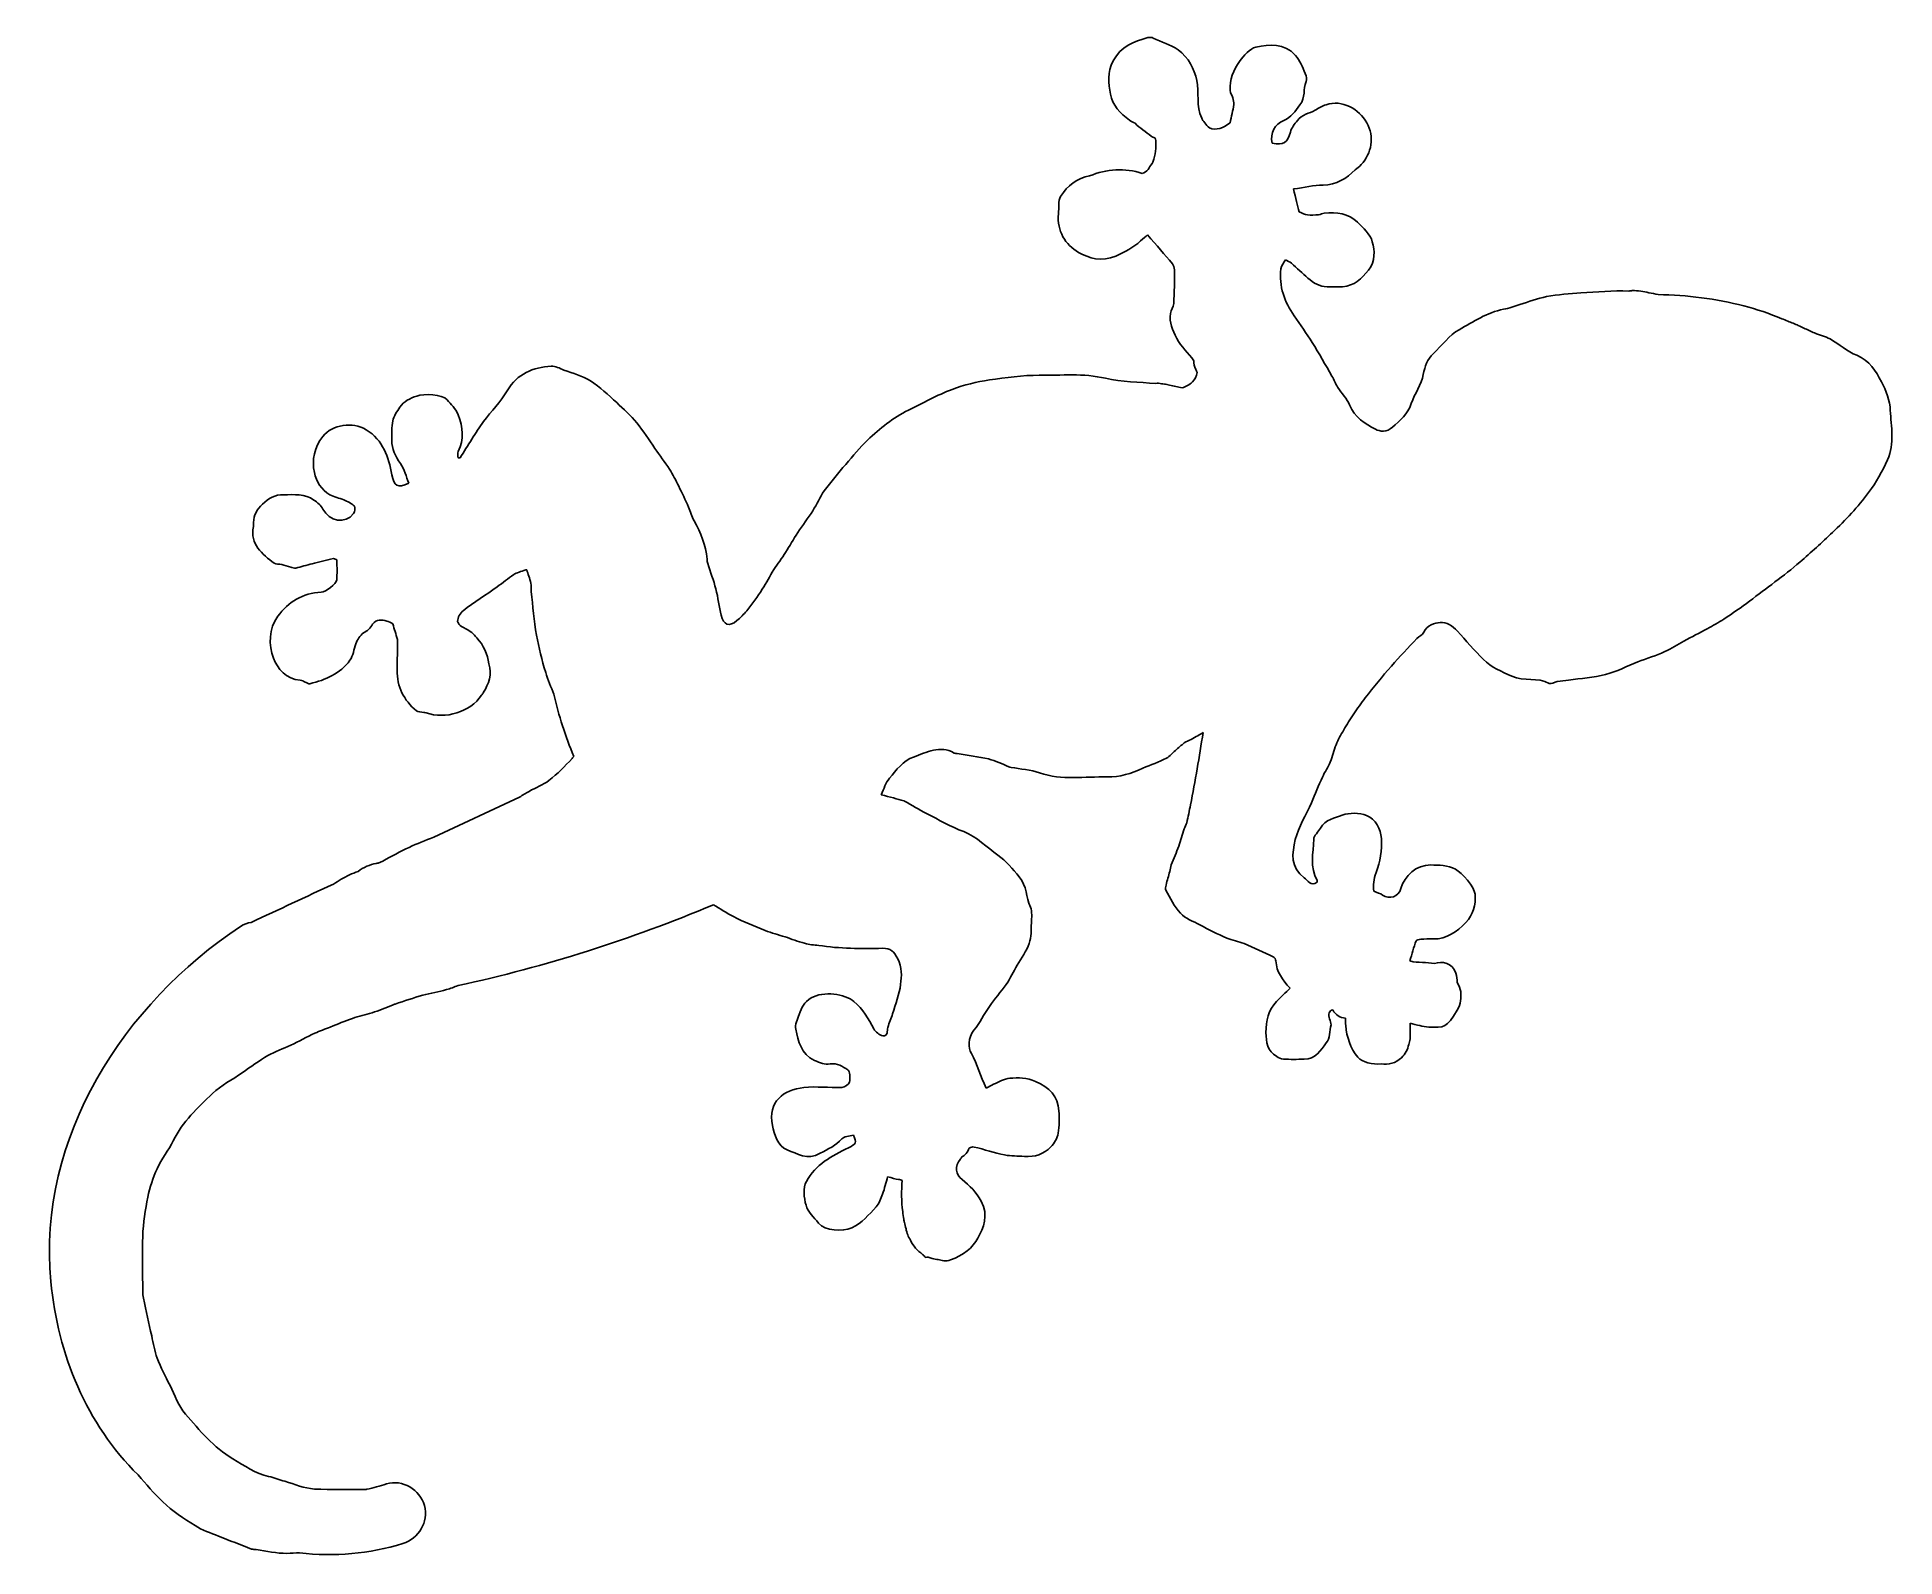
# Model space of a CAD drawing. Extents: x -3 to 442, y 38 to 402.
import ezdxf

# ---------------------------------------------------------------- set-up
doc = ezdxf.new("R2010")
doc.units = 0
doc.layers.get('0').update_dxf_attribs({"linetype": 'CONTINUOUS'})

msp = doc.modelspace()

# ---------------------------------------------------------------- linework, layer by layer
at = {"color": 7}
for points in [[(98.2952, 301.424), (97.796, 301.476)], [(112.5128, 220.228), (91.9824, 210.6384)], [(79.7752, 204.936), (78.6984, 204.4336)], [(21.2208, 57.9576), (21.2208, 57.9576)]]:
    msp.add_lwpolyline(points, close=True, dxfattribs=at)
for points in [[(262.9424, 402.0576), (259.5448, 401.1504), (256.4992, 399.9816), (254.6224, 396.4824)], [(264.2088, 401.956), (263.8656, 402.1456), (263.3336, 402.1624), (262.9424, 402.0576)], [(270.1296, 399.1232), (268.2656, 400.5136), (266.1208, 400.9056), (264.2088, 401.956)], [(298.2168, 397.7984), (295.596, 400.8528), (292.0344, 400.3928), (288.78, 399.744)], [(254.6224, 396.4824), (253.164, 393.764), (253.4608, 391.048), (253.9568, 388.5184)], [(274.624, 391.8216), (274.0072, 394.6056), (272.7208, 397.1944), (270.1296, 399.1232)], [(284.8632, 396.3656), (283.3752, 394.3576), (282.48, 391.9848), (282.6272, 389.3896)], [(288.78, 399.744), (287.292, 399.4472), (285.8848, 397.7464), (284.8632, 396.3656)], [(299.5944, 395.7128), (299.2904, 396.4696), (298.7552, 397.168), (298.2168, 397.7984)], [(275.796, 382.764), (274.3824, 385.7176), (275.2768, 388.8872), (274.624, 391.8216)], [(299.3072, 385.9568), (300.7112, 387.7128), (300.0192, 389.7272), (300.8088, 391.5288)], [(300.8088, 391.5288), (301.2584, 392.5568), (300.1464, 394.3328), (299.5944, 395.7128)], [(253.9568, 388.5184), (254.4496, 386.0112), (256.3336, 383.8248), (258.52, 382.284)], [(282.6272, 389.3896), (282.66, 388.796), (283.0616, 388.2312), (283.2312, 387.6376)], [(283.2312, 387.6376), (283.3752, 387.1216), (283.5776, 386.56), (283.4952, 386.0576)], [(315.324, 381.648), (313.4704, 384.9384), (309.3968, 387.2976), (305.5808, 385.9728)], [(277.6624, 380.4136), (276.8304, 381.1912), (276.0928, 382.14), (275.796, 382.764)], [(283.4952, 386.0576), (283.26, 384.5888), (282.8848, 383.1424), (282.624, 381.6768)], [(295.4264, 382.2128), (297.2864, 382.928), (298.1384, 384.4952), (299.3072, 385.9568)], [(302.976, 384.6608), (301.5952, 383.9), (299.784, 383.652), (298.7032, 382.2288)], [(305.5808, 385.9728), (304.6248, 385.64), (303.7496, 385.1992), (302.976, 384.6608)], [(258.52, 382.284), (258.9312, 381.9936), (259.3816, 381.7552), (259.8416, 381.536)], [(259.8416, 381.536), (261.0656, 380.436), (262.4, 379.4344), (263.7192, 378.4712)], [(263.7192, 378.4712), (263.9904, 378.272), (264.2872, 378.1384), (264.5976, 378.0504)], [(264.5976, 378.0504), (264.692, 377.832), (264.7608, 377.6096), (264.7864, 377.3952)], [(282.624, 381.6768), (280.992, 380.4528), (279.2416, 379.7088), (277.6624, 380.4136)], [(292.6352, 376.804), (292.1656, 379.2064), (293.2464, 381.3776), (295.4264, 382.2128)], [(297.016, 379.432), (296.2656, 376.8112), (295.528, 376.2792), (292.6352, 376.804)], [(298.7032, 382.2288), (298.0472, 381.3608), (297.3032, 380.4464), (297.016, 379.432)], [(313.9632, 371.6472), (316.4856, 374.3728), (317.1976, 378.3224), (315.324, 381.648)], [(264.7864, 377.3952), (264.9928, 375.704), (264.7704, 374.0488), (264.0816, 372.2736)], [(261.5784, 369.532), (257.4848, 370.8864), (252.9512, 370.6064), (248.972, 368.9248)], [(262.992, 370.472), (262.5936, 370.0608), (262.1336, 369.764), (261.5784, 369.532)], [(263.9152, 371.8888), (263.5464, 371.452), (263.236, 370.9752), (262.992, 370.472)], [(264.0816, 372.2736), (264.0296, 372.1368), (263.9736, 372.0128), (263.9152, 371.8888)], [(304.84, 366.7448), (308.104, 366.7912), (310.4704, 368.3512), (312.5168, 370.4328)], [(312.5168, 370.4328), (313.0328, 370.7688), (313.5192, 371.1704), (313.9632, 371.6472)], [(248.972, 368.9248), (245.9728, 368.448), (243.6904, 366.656), (242.0392, 364.0152)], [(297.7408, 365.8248), (300.4008, 366.1872), (302.6168, 366.712), (304.84, 366.7448)], [(299.1344, 360.328), (298.7296, 361.924), (298.2984, 363.6248), (297.7408, 365.8248)], [(242.0392, 364.0152), (241.3736, 362.9512), (241.6672, 361.2872), (241.5272, 359.8968)], [(301.0992, 359.6264), (300.4656, 359.7016), (299.8688, 360.0536), (299.1344, 360.328)], [(313.0616, 357.8832), (310.8784, 359.9392), (308.0712, 360.3832), (305.1488, 360.0576)], [(241.5272, 359.8968), (241.1064, 355.7512), (243.1656, 352.4256), (246.3416, 350.62)], [(303.7848, 359.6488), (302.8944, 359.5736), (301.9832, 359.5216), (301.0992, 359.6264)], [(305.1488, 360.0576), (304.6856, 360.0056), (304.248, 359.688), (303.7848, 359.6488)], [(316.636, 353.1928), (316.1552, 354.9592), (314.4944, 356.536), (313.0616, 357.8832)], [(255.2328, 349.752), (257.4584, 350.7344), (259.4008, 351.792), (261.1528, 353.3712)], [(261.1528, 353.3712), (261.78, 353.936), (262.4384, 354.468), (262.84, 354.804)], [(262.84, 354.804), (265.0336, 352.2816), (266.9464, 350.1264), (268.7968, 347.9208)], [(315.748, 346.3808), (317.4192, 348.4984), (317.22, 351.0416), (316.636, 353.1928)], [(246.3416, 350.62), (248.7576, 349.2456), (251.8088, 348.24), (255.2328, 349.752)], [(268.7968, 347.9208), (269.1008, 347.5584), (269.2832, 346.9776), (269.2832, 346.4976)], [(294.764, 346.7), (294.852, 347.4576), (295.456, 348.156), (295.8248, 348.8808)], [(295.8248, 348.8808), (296.3112, 348.5976), (296.856, 348.3784), (297.2768, 348.016)], [(297.2768, 348.016), (298.6184, 346.8576), (299.9144, 345.6496), (301.2272, 344.4584)], [(269.2832, 346.4976), (269.2792, 343.792), (269.264, 341.0824), (269.116, 338.3808)], [(297.9632, 335.4168), (295.5576, 338.808), (294.2784, 342.5232), (294.764, 346.7)], [(301.2272, 344.4584), (302.536, 343.2744), (303.9952, 342.432), (305.8192, 342.4152)], [(305.8192, 342.4152), (307.0496, 342.4048), (308.2864, 342.3176), (309.5072, 342.412)], [(309.5072, 342.412), (312.272, 342.624), (314.1128, 344.3112), (315.748, 346.3808)], [(269.116, 338.3808), (269.0736, 337.5776), (268.464, 336.8208), (268.3264, 336.008)], [(351.9368, 338.14), (350.644, 337.748), (349.3712, 337.2488), (348.0496, 337.004)], [(358.324, 340.0424), (356.1504, 339.648), (354.0648, 338.7896), (351.9368, 338.14)], [(366.5728, 340.9536), (363.8896, 340.7976), (361.0432, 340.536), (358.324, 340.0424)], [(378.0288, 341.3776), (374.1936, 341.4984), (370.3688, 341.1752), (366.5728, 340.9536)], [(378.868, 341.492), (378.5904, 341.4528), (378.3096, 341.4168), (378.0288, 341.3776)], [(382.808, 340.96), (381.5416, 341.3104), (380.2288, 341.4888), (378.868, 341.492)], [(385.0336, 340.54), (384.2928, 340.7064), (383.5488, 340.8496), (382.808, 340.96)], [(405.5776, 337.8208), (398.8864, 339.532), (391.9632, 340.452), (385.0336, 340.54)], [(268.3264, 336.008), (267.9512, 333.808), (268.8488, 332.0352), (269.8416, 330.0448)], [(302.236, 329.092), (300.8904, 331.2488), (299.4352, 333.3416), (297.9632, 335.4168)], [(348.0496, 337.004), (344.0936, 336.2728), (340.7872, 334.0368), (337.4224, 332.1336)], [(414.6512, 334.7592), (411.6976, 335.98), (408.6712, 337.0312), (405.5776, 337.8208)], [(416.088, 334.1656), (415.608, 334.3648), (415.128, 334.5608), (414.6512, 334.7592)], [(418.6016, 333.1272), (417.7728, 333.4896), (416.9368, 333.8552), (416.088, 334.1656)], [(269.8416, 330.0448), (270.8504, 328.0176), (272.704, 326.5456), (273.9088, 324.6752)], [(306.9816, 321.0232), (305.4256, 323.7256), (303.888, 326.444), (302.236, 329.092)], [(337.4224, 332.1336), (335.0488, 330.7888), (333.3032, 328.348), (331.2528, 326.4216)], [(419.9264, 332.5168), (419.4856, 332.7264), (419.0448, 332.932), (418.6016, 333.1272)], [(421.1672, 331.9296), (420.7552, 332.132), (420.3416, 332.328), (419.9264, 332.5168)], [(422.4792, 331.3392), (422.0384, 331.5248), (421.6008, 331.7272), (421.1672, 331.9296)], [(426.2064, 329.9032), (425.0576, 330.5496), (423.7064, 330.8232), (422.4792, 331.3392)], [(432.5976, 326.0024), (430.3184, 326.9328), (428.3808, 328.676), (426.2064, 329.9032)], [(273.9088, 324.6752), (273.8536, 324.0192), (273.9872, 323.3144), (274.3856, 322.592)], [(331.2528, 326.4216), (329.7912, 325.0472), (329.2328, 323.4224), (328.844, 321.408)], [(438.5088, 319.6672), (437.16, 322.2328), (435.6528, 324.752), (432.5976, 326.0024)], [(120.128, 323.4072), (115.7512, 323.0512), (111.9808, 321.6808), (109.5592, 317.4896)], [(123.144, 322.48), (122.1552, 322.856), (121.104, 323.4856), (120.128, 323.4072)], [(129.5024, 319.8888), (127.6, 321.0928), (125.2888, 321.6648), (123.144, 322.48)], [(236.9176, 321.2064), (232.9352, 321.2288), (228.9248, 320.6936), (224.9712, 320.0872)], [(252.7808, 320.5008), (247.4608, 321.7312), (242.196, 321.1768), (236.9176, 321.2064)], [(264.7984, 319.2704), (260.7576, 319.5352), (256.6744, 319.6032), (252.7808, 320.5008)], [(274.7184, 321.8648), (274.5488, 321), (274.1696, 320.1968), (273.5688, 319.6096)], [(274.3856, 322.592), (274.516, 322.3576), (274.6272, 322.112), (274.7184, 321.8648)], [(308.4048, 318.2808), (307.856, 319.1456), (307.4936, 320.1312), (306.9816, 321.0232)], [(328.844, 321.408), (328.3776, 318.9864), (326.7648, 316.8088), (325.9648, 314.4232)], [(87.9032, 316.248), (86.2616, 315.684), (84.8256, 314.9984), (83.8752, 313.5624)], [(95.172, 315.3608), (94.0328, 316.6992), (89.6528, 316.8488), (87.9032, 316.248)], [(109.5592, 317.4896), (108.028, 314.84), (105.7728, 312.6128), (103.9128, 310.1456)], [(135.7728, 314.6728), (133.7584, 316.5), (131.784, 318.4456), (129.5024, 319.8888)], [(216.0768, 317.8512), (212.4736, 316.4576), (209.0624, 314.5608), (205.5832, 312.8576)], [(224.9712, 320.0872), (221.9552, 319.6232), (218.9096, 318.944), (216.0768, 317.8512)], [(266.1792, 319.1696), (265.7024, 319.3064), (265.236, 319.3328), (264.7984, 319.2704)], [(266.868, 319.1112), (266.64, 319.1304), (266.408, 319.1504), (266.1792, 319.1696)], [(268.0952, 318.8688), (267.6872, 318.9568), (267.2784, 319.0752), (266.868, 319.1112)], [(271.1048, 318.2256), (270.0992, 318.4352), (269.0968, 318.6568), (268.0952, 318.8688)], [(273.5688, 319.6096), (272.8608, 318.9176), (272.0088, 318.4544), (271.1048, 318.2256)], [(311.1888, 314.1096), (310.572, 315.624), (309.3024, 316.864), (308.4048, 318.2808)], [(440.624, 312.8256), (440.5264, 315.1424), (439.6088, 317.5752), (438.5088, 319.6672)], [(83.8752, 313.5624), (83.196, 312.5344), (82.436, 311.4448), (82.1848, 310.2816)], [(97.8448, 311.7576), (97.2448, 313.3496), (96.1248, 314.2408), (95.172, 315.3608)], [(97.8224, 302.9608), (99.3008, 305.9112), (98.9936, 308.7056), (97.8448, 311.7576)], [(140.5904, 309.8352), (139.1448, 311.5816), (137.46, 313.1448), (135.7728, 314.6728)], [(205.5832, 312.8576), (201.9176, 311.0624), (198.784, 308.5032), (195.856, 305.7256)], [(317.4264, 308.2872), (314.9, 309.6184), (312.3968, 311.1456), (311.1888, 314.1096)], [(325.9648, 314.4232), (325.1256, 311.92), (323.2816, 310.4352), (321.4608, 308.7632)], [(439.9552, 300.9872), (441.7072, 304.9232), (440.7904, 308.9024), (440.624, 312.8256)], [(75.796, 308.1864), (72.5712, 310.1376), (67.7408, 309.4824), (65.4392, 306.568)], [(81.972, 297.3928), (81.1424, 301.6096), (79.9416, 305.676), (75.796, 308.1864)], [(82.1848, 310.2816), (81.8648, 308.8064), (82.0184, 307.2272), (81.9688, 305.6928)], [(103.9128, 310.1456), (102.904, 308.8072), (102.0232, 307.3712), (101.1184, 305.9576)], [(144.9448, 303.7024), (143.5056, 305.7544), (142.1864, 307.9096), (140.5904, 309.8352)], [(321.4608, 308.7632), (320.0864, 307.504), (318.4352, 307.7584), (317.4264, 308.2872)], [(65.4392, 306.568), (63.376, 303.956), (62.792, 300.9992), (63.416, 297.9448)], [(81.9688, 305.6928), (81.9008, 303.5552), (82.8112, 301.8512), (84.0088, 300.1144)], [(97.796, 301.476), (97.796, 301.9752), (97.6232, 302.5592), (97.8224, 302.9608)], [(101.1184, 305.9576), (100.1584, 304.46), (99.2352, 302.936), (98.2952, 301.424)], [(148.3976, 298.7312), (147.3112, 300.4312), (146.1032, 302.0496), (144.9448, 303.7024)], [(195.856, 305.7256), (193.96, 303.9304), (192.3016, 301.8744), (190.6048, 299.8792)], [(63.416, 297.9448), (63.8528, 295.8032), (65.1064, 293.7992), (67.1208, 292.6248)], [(84.0088, 300.1144), (84.968, 298.724), (85.3696, 296.952), (86.016, 295.352)], [(150.6144, 294.6968), (149.9288, 296.0672), (149.224, 297.4384), (148.3976, 298.7312)], [(190.6048, 299.8792), (188.836, 297.8032), (187.0536, 295.7248), (185.4512, 293.5216)], [(435.4376, 293.1464), (437.2432, 295.6208), (438.7048, 298.1864), (439.9552, 300.9872)], [(86.016, 295.352), (83.2904, 294.0792), (82.4944, 294.7384), (81.972, 297.3928)], [(152.9744, 289.6408), (152.2176, 291.3416), (151.4432, 293.032), (150.6144, 294.6968)], [(185.4512, 293.5216), (184.3872, 292.0592), (183.6952, 290.336), (182.7224, 288.8048)], [(50.9776, 290.3696), (49.744, 289.132), (48.8528, 287.7816), (48.856, 285.9664)], [(56.076, 292.6248), (54.0072, 292.6536), (52.4008, 291.7992), (50.9776, 290.3696)], [(63.3256, 291.3512), (61.1424, 292.9672), (58.5696, 292.5888), (56.076, 292.6248)], [(65.4632, 289.1944), (65.0352, 290.0592), (64.1376, 290.7512), (63.3256, 291.3512)], [(72.82, 288.0912), (70.8096, 285.5088), (66.9512, 286.1848), (65.4632, 289.1944)], [(67.1208, 292.6248), (68.1328, 292.0336), (69.3792, 291.864), (70.4664, 291.3872)], [(70.4664, 291.3872), (71.3672, 290.9928), (72.3072, 290.5384), (72.9928, 289.8704)], [(72.9928, 289.8704), (73.2704, 289.5992), (73.1432, 288.5088), (72.82, 288.0912)], [(154.3032, 286.3872), (153.7416, 287.408), (153.4512, 288.5704), (152.9744, 289.6408)], [(426.772, 283.596), (429.8984, 286.576), (432.876, 289.6376), (435.4376, 293.1464)], [(48.8136, 285.0464), (47.988, 280.6984), (50.912, 278.4328), (53.7976, 276.2)], [(48.856, 285.9664), (48.856, 285.6592), (48.8696, 285.3432), (48.8136, 285.0464)], [(157.4072, 277.2152), (157.1336, 280.5312), (155.8832, 283.508), (154.3032, 286.3872)], [(182.7224, 288.8048), (181.58, 287.0128), (180.2744, 285.3248), (179.1088, 283.5464)], [(179.1088, 283.5464), (178.0936, 281.9992), (177.2088, 280.3672), (176.2072, 278.8104)], [(418.9904, 276.5032), (421.66, 278.8008), (424.2256, 281.1704), (426.772, 283.596)], [(53.7976, 276.2), (54.212, 275.8776), (54.9984, 276.0768), (55.5928, 275.936)], [(55.5928, 275.936), (56.324, 275.7632), (57.0256, 275.4696), (57.7504, 275.2632)], [(58.9512, 275.068), (60.2696, 275.3576), (61.5624, 275.756), (62.8712, 276.0888)], [(62.8712, 276.0888), (64.5032, 276.5064), (66.1384, 276.9056), (68.0056, 277.3688)], [(68.0056, 277.3688), (68.276, 277.2576), (68.5472, 277.144), (68.8152, 277.0328)], [(68.8152, 277.0328), (68.8248, 275.1328), (68.8776, 273.6832), (68.7856, 272.2536)], [(157.5768, 276.1248), (157.4656, 276.4712), (157.44, 276.8496), (157.4072, 277.2152)], [(159.5096, 270.064), (158.9808, 272.1136), (158.2168, 274.1048), (157.5768, 276.1248)], [(176.2072, 278.8104), (175.3032, 277.4096), (174.2688, 276.0944), (173.3808, 274.6848)], [(406.9296, 267.152), (410.964, 270.2464), (415.116, 273.168), (418.9904, 276.5032)], [(57.7504, 275.2632), (58.1424, 275.152), (58.5832, 274.9856), (58.9512, 275.068)], [(68.7856, 272.2536), (68.7272, 271.32), (66.1544, 269.3384), (65.0776, 269.3)], [(107.1864, 270.5936), (108.5184, 271.5336), (109.7552, 272.62), (111.1256, 273.4984)], [(111.1256, 273.4984), (111.8792, 273.9816), (112.8064, 274.2032), (114.0368, 274.6704)], [(114.0368, 274.6704), (114.1024, 274.664), (114.1704, 274.6536), (114.236, 274.648)], [(114.236, 274.648), (114.5528, 273.668), (114.9576, 272.5784), (115.228, 271.456)], [(115.228, 271.456), (115.3848, 270.8128), (115.2544, 270.1048), (115.3288, 269.432)], [(173.3808, 274.6848), (172.4144, 273.1504), (171.6216, 271.5056), (170.6264, 269.9912)], [(65.0776, 269.3), (60.6256, 269.1408), (57.1688, 266.8976), (54.6848, 263.5296)], [(99.0232, 264.8584), (101.6632, 266.8728), (104.4672, 268.6768), (107.1864, 270.5936)], [(115.3288, 269.432), (115.7208, 265.9528), (115.9952, 262.4536), (116.592, 259.0104)], [(160.776, 263.7544), (160.3224, 265.8496), (160.0448, 267.9912), (159.5096, 270.064)], [(170.6264, 269.9912), (169.4672, 268.2288), (168.2104, 266.5216), (166.9088, 264.86)], [(400.7712, 262.8504), (402.86, 264.2312), (404.9456, 265.628), (406.9296, 267.152)], [(54.6848, 263.5296), (52.5112, 260.5792), (52.4264, 256.652), (53.64, 253.4768)], [(77.324, 261.6728), (78.4104, 262.8608), (79.524, 262.744), (80.7512, 262.3752)], [(80.7512, 262.3752), (81.2208, 262.2344), (81.668, 262.0064), (82.1904, 261.728)], [(97.7008, 262.312), (97.688, 263.1704), (98.3112, 264.3128), (99.0232, 264.8584)], [(164.5392, 262.4744), (162.7272, 260.9368), (161.2784, 261.4328), (160.776, 263.7544)], [(166.9088, 264.86), (166.22, 263.9856), (165.3944, 263.1992), (164.5392, 262.4744)], [(396.8016, 260.5456), (398.1432, 261.28), (399.4944, 262.008), (400.7712, 262.8504)], [(73.3192, 256.9168), (73.6984, 258.0072), (74.3832, 258.8336), (75.1536, 259.5904)], [(75.1536, 259.5904), (76.1328, 259.9488), (76.9256, 260.7128), (77.324, 261.6728)], [(82.1904, 261.728), (82.5624, 260.4688), (82.9352, 259.2112), (83.304, 257.952)], [(83.304, 257.952), (83.2848, 255.5304), (83.2712, 253.104), (83.2288, 250.6824)], [(99.5352, 260.5792), (98.7744, 260.912), (97.7104, 261.712), (97.7008, 262.312)], [(102.2768, 258.3296), (101.5976, 259.2824), (100.72, 260.056), (99.5352, 260.5792)], [(105.1432, 252.1216), (104.876, 254.4296), (103.9448, 256.6448), (102.2768, 258.3296)], [(116.592, 259.0104), (117.1176, 255.992), (117.868, 252.9888), (118.792, 250.064)], [(321.1912, 251.5824), (323.1664, 253.8616), (325.2616, 256.0416), (327.3312, 258.2376)], [(327.3312, 258.2376), (327.8272, 258.7632), (328.6488, 259.0832), (328.9368, 259.6808)], [(328.9368, 259.6808), (329.7592, 261.4104), (331.5056, 261.9304), (332.916, 262.044)], [(332.916, 262.044), (334.3328, 262.1584), (335.8832, 261.2864), (336.9992, 259.9944)], [(336.9992, 259.9944), (339.016, 257.664), (341.0888, 255.3696), (343.2696, 253.1888)], [(391.2368, 257.592), (393.0816, 258.5944), (394.9576, 259.5408), (396.8016, 260.5456)], [(53.64, 253.4768), (54.58, 251.028), (56.6624, 248.4504), (60.0504, 248.2216)], [(71.9288, 252.9936), (72.7056, 254.0744), (72.8624, 255.6016), (73.3192, 256.9168)], [(380.1856, 252.5984), (382.3336, 253.4376), (384.5456, 254.1288), (386.6512, 255.0592)], [(386.6512, 255.0592), (388.2408, 255.7608), (389.7, 256.76), (391.2368, 257.592)], [(62.3424, 247.3824), (66.0928, 248.2904), (69.5984, 249.756), (71.9288, 252.9936)], [(83.2288, 250.6824), (83.1568, 246.6552), (84.8016, 243.4272), (87.8536, 240.9)], [(103.9192, 245.3296), (105.0848, 247.2912), (106.0864, 249.6776), (105.1432, 252.1216)], [(118.792, 250.064), (119.3464, 248.3008), (120.0256, 246.568), (120.7568, 244.8608)], [(314.9344, 243.9672), (316.9808, 246.536), (319.0368, 249.1016), (321.1912, 251.5824)], [(343.2696, 253.1888), (345.1664, 251.2928), (347.572, 250.2808), (350.0328, 249.1608)], [(350.0328, 249.1608), (352.996, 247.8104), (356.2176, 249.0664), (358.9992, 247.4576)], [(363.5976, 248.2376), (366.5648, 248.6552), (369.5968, 248.8416), (372.4824, 249.5888)], [(372.4824, 249.5888), (375.132, 250.2736), (377.6128, 251.596), (380.1856, 252.5984)], [(60.0504, 248.2216), (60.4384, 248.196), (60.8112, 247.9352), (61.1928, 247.788)], [(61.1928, 247.788), (61.5776, 247.6408), (62.0088, 247.3016), (62.3424, 247.3824)], [(90.1616, 240.42), (94.8288, 238.7912), (100.636, 240.5768), (103.456, 244.6344)], [(103.456, 244.6344), (103.6192, 244.856), (103.776, 245.0872), (103.9192, 245.3296)], [(120.7568, 244.8608), (121.88, 239.7688), (123.476, 234.772), (125.5128, 229.9936)], [(358.9992, 247.4576), (359.4136, 247.2192), (360.2552, 247.7872), (360.9176, 247.9016)], [(360.9176, 247.9016), (361.8024, 248.0544), (362.7064, 248.1104), (363.5976, 248.2376)], [(87.8536, 240.9), (88.2616, 240.564), (89.0088, 240.636), (89.6, 240.5248)], [(89.6, 240.5248), (89.7856, 240.4888), (89.9752, 240.4528), (90.1616, 240.42)], [(309.7968, 236.3232), (310.5568, 237.632), (311.3664, 238.9112), (312.212, 240.168)], [(312.212, 240.168), (313.0808, 241.4608), (313.9648, 242.7504), (314.9344, 243.9672)], [(276.1272, 235.668), (275.2432, 229.8872), (274.2344, 224.1232), (273.1112, 218.3824)], [(274.8776, 234.9368), (275.2952, 235.1752), (275.7136, 235.42), (276.1272, 235.668)], [(307.9488, 232.7624), (308.4552, 233.9928), (309.1272, 235.1648), (309.7968, 236.3232)], [(206.8328, 229.8352), (209.9856, 230.916), (213.1128, 232.7888), (216.5888, 230.7824)], [(267.3896, 229.5576), (268.2024, 229.9624), (268.7728, 230.824), (269.5016, 231.4248)], [(269.5016, 231.4248), (270.2136, 232.0152), (270.912, 232.6288), (271.6168, 233.2328)], [(271.6168, 233.2328), (272.7104, 233.7616), (273.7976, 234.3264), (274.8776, 234.9368)], [(306.5616, 228.6264), (307.12, 229.9648), (307.3944, 231.42), (307.9488, 232.7624)], [(125.0952, 229.4968), (123.4144, 227.5976), (121.5664, 225.796), (119.5728, 224.2328)], [(125.5128, 229.9936), (125.376, 229.82), (125.2352, 229.6536), (125.0952, 229.4968)], [(201.0496, 224.7304), (202.7304, 226.676), (204.2512, 228.9504), (206.8328, 229.8352)], [(216.5888, 230.7824), (216.7912, 230.6648), (217.0656, 230.6776), (217.3064, 230.6352)], [(217.3064, 230.6352), (219.8096, 230.2232), (222.34, 229.9432), (224.8008, 229.3584)], [(224.8008, 229.3584), (226.4728, 228.964), (228.0392, 228.1416), (229.6544, 227.5144)], [(229.6544, 227.5144), (229.824, 227.4488), (230.0008, 227.3968), (230.1768, 227.3608)], [(230.1768, 227.3608), (232.464, 226.9336), (234.8472, 226.7896), (237.0176, 226.036)], [(253.1712, 225.06), (256.1672, 224.9776), (258.9816, 225.9184), (261.7064, 227.136)], [(261.7064, 227.136), (263.5872, 227.9752), (265.5488, 228.6408), (267.3896, 229.5576)], [(304.7016, 225.0432), (305.2528, 226.2672), (306.0464, 227.3872), (306.5616, 228.6264)], [(119.5728, 224.2328), (118.1624, 223.1256), (116.3736, 222.516), (114.7912, 221.6152)], [(199.104, 220.7936), (199.776, 222.2072), (200.1544, 223.692), (201.0496, 224.7304)], [(237.0176, 226.036), (242.3448, 224.1792), (247.7824, 225.2072), (253.1712, 225.06)], [(302.0904, 218.8936), (302.9944, 220.9264), (303.784, 223.012), (304.7016, 225.0432)], [(114.7912, 221.6152), (114.0208, 221.1744), (113.2664, 220.7008), (112.5128, 220.228)], [(204.5024, 219.3544), (202.884, 219.7888), (201.2648, 220.2192), (199.104, 220.7936)], [(204.6688, 219.2792), (204.6168, 219.308), (204.5608, 219.3408), (204.5024, 219.3544)], [(209.9368, 216.312), (208.1448, 217.232), (206.4216, 218.2832), (204.6688, 219.2792)], [(273.1112, 218.3824), (272.8304, 216.9496), (272.54, 215.5168), (272.2464, 214.0872)], [(298.2064, 210.0472), (298.96, 213.1288), (300.7816, 215.9424), (302.0904, 218.8936)], [(218.8512, 211.964), (215.7832, 213.1616), (212.8784, 214.7968), (209.9368, 216.312)], [(272.2464, 214.0872), (272.0368, 213.604), (271.8256, 213.1176), (271.6264, 212.6312)], [(309.4576, 215.9184), (307.64, 215.272), (305.384, 214.868), (304.248, 212.828)], [(315.2416, 215.8272), (313.5184, 216.4864), (311.188, 216.536), (309.4576, 215.9184)], [(318.7984, 210.3504), (318.6648, 212.5144), (317.4344, 214.9888), (315.2416, 215.8272)], [(91.9824, 210.6384), (89.9984, 209.868), (88.0168, 209.0944), (86.0816, 208.2104)], [(227.0344, 206.3144), (224.3288, 208.2104), (222.0704, 210.7112), (218.8512, 211.964)], [(271.6264, 212.6312), (271.0808, 211.3), (270.7904, 209.864), (270.3048, 208.5024)], [(300.364, 200.9016), (296.9656, 203.232), (297.4328, 206.8816), (298.2064, 210.0472)], [(302.6064, 210.1384), (302.5344, 206.8424), (301.5848, 203.4216), (303.4648, 200.2816)], [(304.248, 212.828), (303.732, 211.8976), (302.6264, 211.0456), (302.6064, 210.1384)], [(317.5648, 202.1904), (318.5408, 204.7128), (318.9656, 207.644), (318.7984, 210.3504)], [(86.0816, 208.2104), (83.9304, 207.2272), (81.8808, 206.024), (79.7752, 204.936)], [(232.1104, 201.1544), (230.5176, 203.008), (228.996, 204.94), (227.0344, 206.3144)], [(270.3048, 208.5024), (269.7592, 206.9816), (269.1, 205.4992), (268.5288, 203.9856)], [(71.8112, 201.5976), (70.4792, 200.9712), (69.2328, 200.172), (67.96, 199.4168)], [(73.864, 202.456), (73.1688, 202.192), (72.48, 201.9144), (71.8112, 201.5976)], [(78.1824, 204.3488), (76.6872, 204.1144), (75.2088, 203.4088), (73.864, 202.456)], [(78.6984, 204.4336), (78.5256, 204.408), (78.3552, 204.3752), (78.1824, 204.3488)], [(234.7936, 193.9208), (233.74, 196.2616), (234.0104, 198.944), (232.1104, 201.1544)], [(268.1464, 202.4352), (267.8632, 201.352), (267.5424, 200.2784), (267.2848, 199.1872)], [(268.5288, 203.9856), (268.3432, 203.4896), (268.2808, 202.9504), (268.1464, 202.4352)], [(303.4416, 199.8768), (301.9568, 198.7248), (301.196, 200.3304), (300.364, 200.9016)], [(303.4648, 200.2816), (303.516, 200.1968), (303.4544, 200.0432), (303.4416, 199.8768)], [(316.9808, 197.7088), (316.8832, 199.1312), (316.916, 200.512), (317.5648, 202.1904)], [(330.628, 203.9816), (327.1256, 204.0656), (324.3288, 201.3504), (323.48, 198.3216)], [(336.572, 202.96), (334.604, 203.9848), (332.6584, 203.9328), (330.628, 203.9816)], [(341.2296, 196.9768), (341.096, 198.6968), (338.1096, 202.16), (336.572, 202.96)], [(67.96, 199.4168), (61.4096, 196.3592), (54.8616, 193.3), (48.3104, 190.2416)], [(267.2848, 199.1872), (267.1872, 198.7792), (267.0304, 198.2368), (267.2064, 197.9312)], [(267.2064, 197.9312), (268.2968, 196.0536), (269.2296, 193.9976), (270.6952, 192.4568)], [(319.0928, 196.7976), (318.5576, 197.2056), (317.8232, 197.3552), (316.9808, 197.7088)], [(323.48, 198.3216), (322.9376, 196.3896), (320.6568, 195.6088), (319.0928, 196.7976)], [(339.0128, 190.22), (340.8248, 192.1424), (341.4288, 194.3696), (341.2296, 196.9768)], [(97.8088, 175.1296), (118.764, 179.6336), (139.1904, 186.1848), (158.9696, 194.4816)], [(158.9696, 194.4816), (160.4936, 193.4536), (162.0864, 192.5528), (163.7088, 191.6448)], [(163.7088, 191.6448), (166.1568, 190.2704), (168.7448, 189.4024), (171.2912, 188.332)], [(235.032, 190.0888), (235.0816, 191.3744), (235.2864, 192.828), (234.7936, 193.9208)], [(270.6952, 192.4568), (271.9032, 191.1872), (273.7472, 190.4888), (275.3592, 189.64)], [(45.7512, 189.2728), (17.7872, 170.7288), (-2.936, 138.8032), (0.3408, 104.2376)], [(48.3104, 190.2416), (47.416, 190.1112), (46.5416, 189.7976), (45.7512, 189.2728)], [(171.2912, 188.332), (172.8576, 187.6728), (174.4736, 187.2448), (176.0792, 186.8072)], [(176.0792, 186.8072), (177.6104, 186.2104), (179.1704, 185.6848), (180.7496, 185.2472)], [(234.5064, 185.2288), (235.0424, 186.724), (234.9672, 188.4568), (235.032, 190.0888)], [(275.3592, 189.64), (277.468, 188.5296), (279.6, 187.4496), (281.7832, 186.5)], [(331.2024, 186.2736), (334.4856, 186.2512), (336.8784, 187.952), (339.0128, 190.22)], [(180.7496, 185.2472), (181.8688, 184.9376), (182.9992, 184.7744), (184.1216, 184.7384)], [(184.1216, 184.7384), (189.1744, 183.8992), (194.2888, 183.9776), (199.4168, 184.0432)], [(199.4168, 184.0432), (201.3128, 184.0688), (202.1552, 183.3184), (203.0432, 181.5528)], [(231.6408, 179.984), (232.624, 181.72), (233.844, 183.3744), (234.5064, 185.2288)], [(281.7832, 186.5), (283.1112, 185.9216), (284.5968, 185.7136), (285.9344, 185.1584)], [(285.9344, 185.1584), (288.304, 184.1752), (290.628, 183.0784), (292.9424, 181.9696)], [(325.6304, 181), (326.1264, 182.6776), (326.5504, 184.2704), (327.1024, 185.8208)], [(327.1024, 185.8208), (327.1872, 186.0592), (327.8472, 186.176), (328.252, 186.2056)], [(328.252, 186.2056), (329.2312, 186.2736), (330.22, 186.2808), (331.2024, 186.2736)], [(203.0432, 181.5528), (204.1008, 179.444), (203.996, 177.4072), (203.7352, 175.4008)], [(229.0168, 175.4136), (230.0088, 176.8568), (230.776, 178.4528), (231.6408, 179.984)], [(292.9424, 181.9696), (293.2392, 181.8288), (293.5296, 181.3496), (293.5528, 181.0096)], [(293.5528, 181.0096), (293.7264, 178.3896), (295.1032, 176.4144), (296.9576, 174.5304)], [(331.5128, 180.3896), (329.6224, 180.8264), (327.6544, 180.4544), (325.6304, 181)], [(336.5912, 178.1176), (335.7848, 180.5328), (333.3536, 181.0912), (331.5128, 180.3896)], [(336.9704, 175.8552), (336.96, 176.6096), (336.84, 177.3704), (336.5912, 178.1176)], [(89.3616, 172.8016), (91.2416, 173.3272), (93.1968, 173.5912), (95.0672, 174.1464)], [(95.0672, 174.1464), (95.9976, 174.4208), (96.9048, 174.7696), (97.8088, 175.1296)], [(192.5664, 171.2976), (190.448, 173.0632), (185.2712, 173.9024), (182.3272, 172.1432)], [(203.7352, 175.4008), (203.4248, 173.0208), (202.524, 170.7136), (201.8288, 168.3896)], [(224.9728, 170.1296), (226.2424, 171.9472), (227.76, 173.5896), (229.0168, 175.4136)], [(296.9576, 174.5304), (295.8744, 173.4568), (294.7672, 172.4256), (293.7328, 171.3216)], [(336.9472, 169.24), (337.8616, 170.7968), (337.9168, 172.1968), (337.7896, 173.672)], [(337.7896, 173.672), (337.7344, 174.328), (337.424, 175.0888), (336.9704, 175.8552)], [(77.2256, 168.5912), (78.8744, 169.136), (80.48, 169.8248), (82.1024, 170.4512)], [(82.1024, 170.4512), (82.3208, 170.536), (82.536, 170.628), (82.7584, 170.6992)], [(82.7584, 170.6992), (84.9584, 171.408), (87.1392, 172.1784), (89.3616, 172.8016)], [(182.3272, 172.1432), (180.66, 171.1448), (179.9704, 169.8456), (179.4776, 168.22)], [(197.3416, 164.7304), (196.0168, 167.1328), (194.6752, 169.5384), (192.5664, 171.2976)], [(221.2872, 164.408), (222.7176, 166.148), (223.6736, 168.2696), (224.9728, 170.1296)], [(293.7328, 171.3216), (291.7776, 169.2336), (291.1384, 166.716), (291.1832, 163.8832)], [(306.2848, 168.5696), (306.3832, 168.7792), (306.4976, 168.9544), (306.6216, 169.1056)], [(306.6216, 169.1056), (306.8136, 169.1672), (307.0032, 169.236), (307.1896, 169.308)], [(307.1896, 169.308), (307.7736, 168.0608), (308.9224, 167.4304), (310.2248, 167.3136)], [(330.148, 165.1728), (333.8464, 165.0168), (334.4336, 164.9568), (336.9472, 169.24)], [(63.5136, 163.7144), (64.7184, 164.2792), (65.9944, 164.6936), (67.2344, 165.1864)], [(67.2344, 165.1864), (68.9936, 165.8848), (70.7232, 166.6584), (72.512, 167.2688)], [(72.512, 167.2688), (74.0528, 167.7976), (75.6784, 168.0824), (77.2256, 168.5912)], [(179.4776, 168.22), (179.1216, 167.0416), (178.3584, 165.72), (178.6192, 164.672)], [(178.6192, 164.672), (179.3312, 161.7872), (179.8136, 158.7216), (183.1624, 157.2008)], [(199.4432, 163.1176), (198.6696, 163.2224), (197.7432, 164.0016), (197.3416, 164.7304)], [(200.68, 165.112), (200.4416, 164.2928), (200.8008, 162.9344), (199.4432, 163.1176)], [(201.8288, 168.3896), (201.4992, 167.2792), (201.0064, 166.2216), (200.68, 165.112)], [(305.6296, 161.3728), (306.468, 162.4864), (306.4784, 164.2488), (306.7552, 165.7432)], [(306.4192, 167.1272), (306.328, 167.6072), (306.1088, 168.1912), (306.2848, 168.5696)], [(306.7552, 165.7432), (306.8336, 166.1672), (306.5064, 166.6576), (306.4192, 167.1272)], [(310.2248, 167.3136), (310.2352, 166.7232), (310.2024, 166.1224), (310.2608, 165.5344)], [(310.2608, 165.5344), (310.5384, 162.7472), (311.3416, 160.1424), (313.2016, 157.972)], [(325.664, 162.3368), (325.7192, 163.616), (325.6832, 164.9016), (325.6832, 166.1032)], [(325.6832, 166.1032), (327.2792, 165.7568), (328.7048, 165.2352), (330.148, 165.1728)], [(52.2952, 158.3512), (54.0184, 159.3472), (55.9448, 159.9936), (57.7496, 160.852)], [(57.7496, 160.852), (59.688, 161.7752), (61.572, 162.8064), (63.5136, 163.7144)], [(220.6864, 158.8368), (219.884, 160.1912), (219.7696, 162.5672), (221.2872, 164.408)], [(291.1832, 163.8832), (291.2224, 161.5424), (291.5232, 159.4376), (293.7456, 158.1416)], [(300.3128, 157.4688), (303.0056, 157.4824), (304.3144, 159.6296), (305.6296, 161.3728)], [(323.6304, 157.8448), (324.5504, 158.7552), (325.1088, 159.8584), (325.36, 161.024)], [(325.36, 161.024), (325.5456, 161.4256), (325.644, 161.896), (325.664, 162.3368)], [(46.1688, 154.2552), (48.2024, 155.636), (50.1736, 157.1248), (52.2952, 158.3512)], [(183.1624, 157.2008), (184.4256, 156.6256), (185.62, 156.0968), (186.8544, 156.3456)], [(186.8544, 156.3456), (188.6008, 156.6952), (189.8672, 155.6992), (191.0744, 154.9744)], [(224.2384, 150.5856), (222.7888, 153.432), (222.2016, 156.2744), (220.6864, 158.8368)], [(293.7456, 158.1416), (294.2384, 157.8544), (294.796, 157.5376), (295.3416, 157.512)], [(295.3416, 157.512), (296.9928, 157.4272), (298.6544, 157.4624), (300.3128, 157.4688)], [(313.2016, 157.972), (314.3152, 156.676), (316.6456, 156.2128), (318.7376, 156.372)], [(318.7376, 156.372), (320.484, 156.108), (322.2792, 156.5064), (323.6304, 157.8448)], [(39.0504, 149.3008), (41.1296, 151.2656), (43.7768, 152.6264), (46.1688, 154.2552)], [(191.4952, 152.004), (191.384, 151.4552), (190.304, 150.7512), (189.6376, 150.728)], [(191.0744, 154.9744), (191.6424, 154.6352), (191.6944, 152.9672), (191.4952, 152.004)], [(225.9976, 151.4768), (225.3776, 151.2152), (224.796, 150.8728), (224.2384, 150.5856)], [(229.8552, 152.932), (228.5368, 152.8176), (227.2704, 152.012), (225.9976, 151.4768)], [(236.04, 152.1456), (233.9184, 153.0856), (231.9144, 153.108), (229.8552, 152.932)], [(241.6184, 145.1016), (241.4264, 148.6528), (239.2984, 150.7064), (236.04, 152.1456)], [(29.6472, 137.9872), (31.9096, 142.5048), (35.4864, 145.9288), (39.0504, 149.3008)], [(180.6064, 150.7056), (175.6576, 150.1408), (171.9112, 147.3176), (173.076, 141.6512)], [(189.6376, 150.728), (186.628, 150.6232), (183.58, 151.0448), (180.6064, 150.7056)], [(241.4624, 139.772), (241.776, 141.5016), (241.7128, 143.3256), (241.6184, 145.1016)], [(25.78, 131.28), (26.8568, 133.6136), (28.496, 135.6832), (29.6472, 137.9872)], [(173.076, 141.6512), (173.5232, 139.4736), (174.2736, 136.664), (176.5784, 135.796)], [(184.5192, 134.9672), (186.3832, 135.9912), (188.1912, 136.7824), (189.6472, 138.4104)], [(189.6472, 138.4104), (190.1792, 139.0016), (191.3672, 139.0048), (192.4312, 139.3344)], [(192.4312, 139.3344), (193.3056, 137.4176), (193.0904, 137.1928), (191.2592, 136.3056)], [(239.7192, 136.5304), (240.5408, 137.3984), (241.2528, 138.6128), (241.4624, 139.772)], [(176.5784, 135.796), (178.984, 134.888), (181.36, 133.2272), (184.5192, 134.9672)], [(191.2592, 136.3056), (187.2936, 134.3864), (183.3216, 132.2224), (181.1768, 128.2232)], [(218.4496, 128.6576), (216.8792, 129.8416), (216.6904, 131.9344), (217.9728, 133.4912)], [(217.9728, 133.4912), (218.136, 133.6872), (218.2792, 133.9032), (218.4168, 134.1216)], [(218.4168, 134.1216), (219.1808, 134.5128), (219.8136, 135.1984), (220.1472, 136.2008)], [(220.1472, 136.2008), (220.5384, 136.4064), (220.9896, 136.5304), (221.3184, 136.4552)], [(221.3184, 136.4552), (223.7728, 135.9096), (226.1664, 135.0776), (228.6304, 134.5688)], [(228.6304, 134.5688), (230.1712, 134.252), (231.7968, 134.36), (233.38, 134.2192)], [(233.38, 134.2192), (235.864, 134.0008), (238.044, 134.7576), (239.7192, 136.5304)], [(23.5632, 124.5), (24.036, 126.8176), (24.7872, 129.132), (25.78, 131.28)], [(199.4056, 125.156), (199.9152, 126.556), (200.2544, 128.0184), (200.636, 129.3496)], [(200.636, 129.3496), (201.7032, 129.0752), (202.4512, 128.7888), (203.2208, 128.7104)], [(181.1768, 128.2232), (180.3672, 126.712), (180.5864, 124.3096), (181.0952, 122.528)], [(197.8752, 122.1528), (198.6224, 122.9336), (199.024, 124.1016), (199.4056, 125.156)], [(203.2208, 128.7104), (203.5672, 128.6744), (203.8672, 128.5928), (204.1216, 128.4752)], [(204.1216, 128.4752), (203.9056, 125.9784), (203.9224, 123.4648), (204.2288, 120.9936)], [(223.0128, 123.468), (221.808, 125.668), (220.3232, 127.2408), (218.4496, 128.6576)], [(22.3296, 115.1944), (22.4632, 118.3112), (22.94, 121.4384), (23.5632, 124.5)], [(181.0952, 122.528), (181.5456, 120.9512), (182.9784, 119.616), (184.0976, 118.2784)], [(192.032, 117.136), (194.5912, 118.2488), (196.1056, 120.3088), (197.8752, 122.1528)], [(204.2288, 120.9936), (204.304, 120.396), (204.3952, 119.7824), (204.5064, 119.1624)], [(222.2296, 114.6512), (223.5456, 117.0928), (224.8608, 120.0992), (223.0128, 123.468)], [(184.0976, 118.2784), (185.7296, 116.3264), (189.8232, 116.176), (192.032, 117.136)], [(204.5064, 119.1624), (204.5264, 119.0256), (204.5424, 118.888), (204.5584, 118.7512)], [(204.5584, 118.7512), (204.572, 118.6432), (204.608, 118.5352), (204.6496, 118.4312)], [(204.6496, 118.4312), (204.7576, 117.9256), (204.8816, 117.4192), (205.0248, 116.92)], [(205.0248, 116.92), (205.188, 115.872), (205.576, 114.9712), (206.0952, 114.1488)], [(22.3528, 101.9104), (22.32, 106.3392), (22.1408, 110.7752), (22.3296, 115.1944)], [(206.0952, 114.1488), (206.7936, 112.7944), (207.7336, 111.6088), (209.0064, 110.7736)], [(215.6624, 109.4416), (218.7536, 110.4896), (221.0088, 112.3864), (222.2296, 114.6512)], [(209.0064, 110.7736), (209.248, 110.5224), (209.4896, 110.2672), (209.7248, 110.0096)], [(209.7248, 110.0096), (209.9208, 110.0616), (210.1128, 110.0848), (210.2992, 110.0944)], [(210.2992, 110.0944), (210.6224, 109.964), (210.9584, 109.8496), (211.3144, 109.7616)], [(211.3144, 109.7616), (211.7912, 109.6408), (212.264, 109.5656), (212.728, 109.5296)], [(212.728, 109.5296), (213.5864, 109.2488), (214.5104, 109.0496), (215.6624, 109.4416)], [(0.3408, 104.2376), (1.996, 86.7064), (8.896, 70.188), (21.2208, 57.9576)], [(22.4896, 100.2616), (22.3752, 100.7968), (22.356, 101.3584), (22.3528, 101.9104)], [(24.4776, 91.2496), (23.7984, 94.2488), (23.1328, 97.252), (22.4896, 100.2616)], [(25.796, 85.9224), (25.1464, 87.62), (24.8824, 89.464), (24.4776, 91.2496)], [(28.864, 79.4048), (27.7864, 81.5528), (26.6512, 83.6872), (25.796, 85.9224)], [(32.5592, 72.544), (30.8848, 74.444), (30.0328, 77.0776), (28.864, 79.4048)], [(43.9112, 61.8152), (39.26, 64.5504), (35.9928, 68.6472), (32.5592, 72.544)], [(21.2208, 57.9576), (23.1144, 55.7352), (25.0624, 53.5608), (27.1416, 51.5312)], [(52.4728, 57.628), (49.2544, 58.3168), (46.6824, 60.1872), (43.9112, 61.8152)], [(56.3144, 56.4496), (55.0256, 56.8152), (53.7784, 57.3504), (52.4728, 57.628)], [(63.4232, 54.5992), (61.0312, 54.7072), (58.6776, 55.784), (56.3144, 56.4496)], [(75.6304, 54.4656), (71.5568, 54.4296), (67.4864, 54.416), (63.4232, 54.5992)], [(75.9536, 54.5304), (75.8464, 54.508), (75.7384, 54.488), (75.6304, 54.4656)], [(80.6608, 55.8072), (79.1136, 55.3112), (77.544, 54.8664), (75.9536, 54.5304)], [(89.7416, 50.6504), (88.7072, 54.4064), (84.4928, 57.0344), (80.6608, 55.8072)], [(27.1416, 51.5312), (29.4096, 49.312), (32.1648, 47.5392), (34.864, 45.832)], [(84.584, 41.5696), (88.4128, 42.7968), (90.8408, 46.648), (89.7416, 50.6504)], [(34.864, 45.832), (36.5808, 44.7456), (38.5848, 44.1056), (40.488, 43.332)], [(40.488, 43.332), (43.1088, 42.2608), (45.7528, 41.2432), (48.4, 40.2312)], [(48.4, 40.2312), (48.7296, 40.104), (49.1312, 40.172), (49.4968, 40.1232)], [(49.4968, 40.1232), (51.9544, 39.7936), (54.4152, 39.1472), (56.8632, 39.196)], [(59.892, 39.3264), (68.1696, 38.3576), (76.6104, 39.0128), (84.584, 41.5696)], [(56.8632, 39.196), (57.872, 39.2152), (58.88, 39.2616), (59.892, 39.3264)]]:
    msp.add_open_spline(points, degree=3, dxfattribs=at)

doc.saveas('drawing.dxf')
